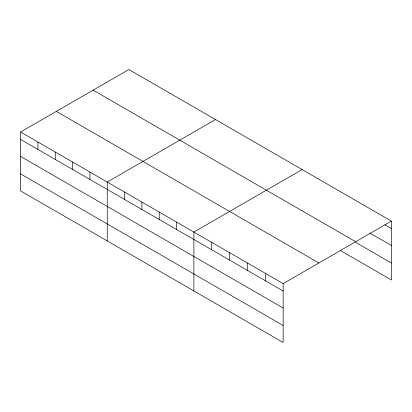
<?xml version="1.0" encoding="UTF-8"?>
<svg xmlns="http://www.w3.org/2000/svg" width="412" height="412" viewBox="0 0 412 412"><rect width="100%" height="100%" fill="white"/><g stroke="black" fill="none" stroke-linecap="round" stroke-linejoin="round"><path stroke-width="0.62" d="M283.147 308.001L283.147 283.6L20.6 132.02L20.6 190.9L283.147 342.48L283.147 308.001L20.6 156.421M340.003 250.311L391.4 279.98L391.4 221.1L128.853 69.52L20.6 132.02M215.497 119.542L107.238 182.037L107.238 240.922M302.135 169.559L193.882 232.059L193.882 290.944M283.147 283.6L391.4 221.1M384.906 224.767L391.4 228.516M369.76 233.007L391.4 245.5M93.133 90.146L355.674 241.726M355.695 242.385L391.4 263M56.326 111.395L318.867 262.974M20.6 139.436L283.147 291.016M20.6 173.916L283.147 325.495M265.292 273.29L265.292 280.706M247.442 262.985L247.442 270.401M229.587 252.674L229.587 260.09M211.732 242.369L211.732 249.785M176.552 222.058L176.552 229.474M159.223 212.051L159.223 219.467M141.898 202.05L141.898 209.466M124.568 192.043L124.568 199.46M89.914 172.036L89.914 179.452M72.584 162.029L72.584 169.445M55.254 152.028L55.254 159.444M37.93 142.022L37.93 149.438"/></g></svg>
